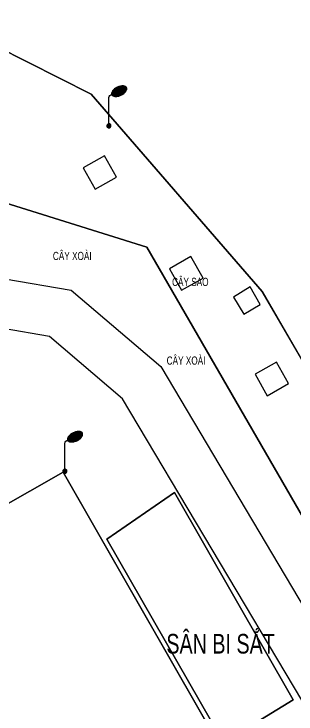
# Model space of a CAD drawing. Header units: millimetres. Extents: x 100 to 288, y -65 to 177.
# Drawn here: x 174.55 to 175.37, y 165.577 to 167.613 of the extents above; entities that cross this region are included whole.
import ezdxf

# ---------------------------------------------------------------- set-up
doc = ezdxf.new("R2010")
doc.units = ezdxf.units.MM
doc.header["$LTSCALE"] = 0.3
doc.header["$MEASUREMENT"] = 0
doc.layers.add('HATCH1', color=8, linetype='CONTINUOUS')
doc.layers.add('Ky hieu', color=7, linetype='CONTINUOUS')
doc.styles.add('DIM', font='VAVON.TTF')
doc.linetypes.add('FENCELINE2', pattern='A,0.25,-0.1,[132,ltypeshp.shx,S=0.1,R=0,X=-0.1,Y=0],-0.1,1', length=1.45)

# ---------------------------------------------------------------- blocks, each defined once
blk = doc.blocks.new('Cot den')
at = {"layer": 'Ky hieu', "color": 5, "linetype": 'Continuous'}
for p, q in [((474186.126, 1112245.228), (474186.193, 1112245.255)), ((474185.965, 1112245.026), (474185.991, 1112245.093)), ((474185.965, 1112242.67), (474185.965, 1112245.026)), ((474185.991, 1112245.093), (474186.045, 1112245.174)), ((474186.045, 1112245.174), (474186.126, 1112245.228))]:
    blk.add_line(p, q, dxfattribs=at)
mesh = blk.add_polyface(dxfattribs=at)
corners = [(474186.293, 1112245.159), (474186.24, 1112245.199), (474186.324, 1112245.147), (474186.222, 1112245.225), (474186.388, 1112245.122), (474186.202, 1112245.255), (474186.426, 1112245.115), (474186.192, 1112245.289), (474186.489, 1112245.105), (474186.184, 1112245.319), (474186.528, 1112245.105), (474186.186, 1112245.362), (474186.599, 1112245.106), (474186.187, 1112245.386), (474186.631, 1112245.111), (474186.204, 1112245.434), (474186.707, 1112245.122), (474186.22, 1112245.483), (474186.772, 1112245.14), (474186.246, 1112245.526), (474186.839, 1112245.159), (474186.272, 1112245.571), (474186.898, 1112245.183), (474186.31, 1112245.616), (474186.965, 1112245.21), (474186.343, 1112245.654), (474187.016, 1112245.237), (474186.397, 1112245.701), (474187.086, 1112245.274), (474186.425, 1112245.727), (474187.119, 1112245.297), (474186.505, 1112245.781), (474187.199, 1112245.351), (474186.538, 1112245.804), (474187.227, 1112245.377), (474186.608, 1112245.841), (474187.281, 1112245.424), (474186.658, 1112245.868), (474187.313, 1112245.462), (474186.726, 1112245.896), (474187.352, 1112245.507), (474186.785, 1112245.919), (474187.378, 1112245.552), (474186.851, 1112245.938), (474187.404, 1112245.595), (474186.917, 1112245.956), (474187.42, 1112245.644), (474186.993, 1112245.967), (474187.436, 1112245.692), (474187.025, 1112245.972), (474187.438, 1112245.716), (474187.095, 1112245.973), (474187.44, 1112245.759), (474187.135, 1112245.973), (474187.432, 1112245.789), (474187.422, 1112245.824), (474187.197, 1112245.963), (474187.422, 1112245.824), (474187.401, 1112245.854), (474187.235, 1112245.956), (474187.384, 1112245.879), (474187.3, 1112245.931), (474187.331, 1112245.919)]
mesh.append_faces([[corners[k] for k in face] for face in [(0, 0, 2, 1), (1, 2, 4, 3), (3, 4, 6, 5), (5, 6, 8, 7), (7, 8, 10, 9), (9, 10, 12, 11), (11, 12, 14, 13), (13, 14, 16, 15), (15, 16, 18, 17), (17, 18, 20, 19), (19, 20, 22, 21), (21, 22, 24, 23), (23, 24, 26, 25), (25, 26, 28, 27), (27, 28, 30, 29), (29, 30, 32, 31), (31, 32, 34, 33), (33, 34, 36, 35), (35, 36, 38, 37), (37, 38, 40, 39), (39, 40, 42, 41), (41, 42, 44, 43), (43, 44, 46, 45), (45, 46, 48, 47), (47, 48, 50, 49), (49, 50, 52, 51), (51, 52, 54, 53), (53, 54, 57, 56), (56, 55, 58, 59), (59, 58, 60, 61), (61, 60, 62, 62)]], dxfattribs={"vtx0": -1, "vtx2": -1, "color": 5})
mesh = blk.add_polyface(dxfattribs=at)
corners = [(474185.872, 1112242.529), (474185.856, 1112242.542), (474185.903, 1112242.513), (474185.846, 1112242.551), (474185.909, 1112242.511), (474185.832, 1112242.567), (474185.934, 1112242.504), (474185.824, 1112242.577), (474185.943, 1112242.503), (474185.815, 1112242.594), (474185.965, 1112242.501), (474185.808, 1112242.608), (474185.978, 1112242.502), (474185.804, 1112242.623), (474185.995, 1112242.504), (474185.799, 1112242.639), (474186.01, 1112242.508), (474185.798, 1112242.655), (474186.026, 1112242.513), (474185.796, 1112242.67), (474186.039, 1112242.519), (474185.796, 1112242.67), (474186.057, 1112242.529), (474185.798, 1112242.689), (474186.065, 1112242.535), (474185.799, 1112242.7), (474186.084, 1112242.551), (474185.806, 1112242.723), (474186.089, 1112242.557), (474185.808, 1112242.732), (474186.105, 1112242.577), (474185.82, 1112242.754), (474186.109, 1112242.585), (474185.824, 1112242.762), (474186.121, 1112242.608), (474185.84, 1112242.782), (474186.123, 1112242.616), (474185.846, 1112242.789), (474186.13, 1112242.639), (474185.864, 1112242.804), (474186.131, 1112242.65), (474185.872, 1112242.81), (474186.133, 1112242.67), (474185.89, 1112242.82), (474186.131, 1112242.684), (474185.903, 1112242.826), (474186.13, 1112242.7), (474185.919, 1112242.831), (474186.125, 1112242.716), (474185.934, 1112242.835), (474186.121, 1112242.732), (474185.951, 1112242.837), (474186.114, 1112242.745), (474185.965, 1112242.838), (474186.105, 1112242.762), (474185.986, 1112242.836), (474186.097, 1112242.772), (474185.995, 1112242.835), (474186.084, 1112242.789), (474186.02, 1112242.828), (474186.073, 1112242.797), (474186.026, 1112242.826), (474186.057, 1112242.81)]
mesh.append_faces([[corners[k] for k in face] for face in [(0, 0, 2, 1), (1, 2, 4, 3), (3, 4, 6, 5), (5, 6, 8, 7), (7, 8, 10, 9), (9, 10, 12, 11), (11, 12, 14, 13), (13, 14, 16, 15), (15, 16, 18, 17), (17, 18, 20, 19), (21, 20, 22, 23), (23, 22, 24, 25), (25, 24, 26, 27), (27, 26, 28, 29), (29, 28, 30, 31), (31, 30, 32, 33), (33, 32, 34, 35), (35, 34, 36, 37), (37, 36, 38, 39), (39, 38, 40, 41), (41, 40, 42, 43), (43, 42, 44, 45), (45, 44, 46, 47), (47, 46, 48, 49), (49, 48, 50, 51), (51, 50, 52, 53), (53, 52, 54, 55), (55, 54, 56, 57), (57, 56, 58, 59), (59, 58, 60, 61), (61, 60, 62, 62)]], dxfattribs={"vtx0": -1, "vtx2": -1, "color": 5})

msp = doc.modelspace()

# ---------------------------------------------------------------- linework, layer by layer
at = {"layer": 'HATCH1', "ltscale": 5}
msp.add_lwpolyline([(174.31318, 167.61278), (174.77478, 167.37929), (175.27219, 166.80534), (178.79187, 160.72247), (178.71484, 160.47933), (178.70212, 160.09333), (178.55606, 160.67151), (174.93688, 166.93495), (174.2508, 167.14866), (173.10565, 166.26143), (172.98843, 166.4601, -0.2952529), (172.99356, 166.58479), (174.31318, 167.61278), (174.77478, 167.37929)], format="xyb", close=True, dxfattribs=at)
at = {"layer": 'HATCH1'}
for points in [[(175.77432, 165.94446), (175.27219, 166.80534), (174.77478, 167.37929), (174.31318, 167.61278), (174.00762, 167.37062), (172.99356, 166.58479), (172.97468, 166.52615), (172.98843, 166.4601), (173.10565, 166.26143), (173.23863, 166.13917), (174.10727, 166.71004), (174.32652, 166.82239), (174.52376, 166.84222), (174.71641, 166.80935), (174.97684, 166.58739), (175.51042, 165.69026)], [(175.38755, 165.61738), (174.86616, 166.49402), (174.65365, 166.67514), (174.5188, 166.69815), (174.36766, 166.68295), (174.18379, 166.58872), (173.36286, 166.04925), (174.98096, 163.30458), (174.52034, 163.02595), (173.11019, 165.49446), (172.96304, 165.70089), (170.61274, 163.83859)], [(174.82037, 166.08573), (175.15907, 165.49419), (175.36223, 165.61859), (175.01725, 166.2211), (174.82037, 166.08573)]]:
    msp.add_lwpolyline(points, dxfattribs=at)
at = {"layer": 'HATCH1', "ltscale": 5}
for points in [[(175.77432, 165.94446), (175.27219, 166.80534), (174.77478, 167.37929), (174.31318, 167.61278), (174.00762, 167.37062), (172.99356, 166.58479), (172.97468, 166.52615), (172.98843, 166.4601), (173.10565, 166.26143), (173.23863, 166.13917), (174.10727, 166.71004), (174.32652, 166.82239), (174.52376, 166.84222), (174.71641, 166.80935), (174.97684, 166.58739), (175.51042, 165.69026)], [(175.38755, 165.61738), (174.86616, 166.49402), (174.65365, 166.67514), (174.5188, 166.69815), (174.36766, 166.68295), (174.18379, 166.58872), (173.36286, 166.04925), (174.98096, 163.30458), (174.52034, 163.02595), (173.11019, 165.49446), (172.96304, 165.70089), (170.61274, 163.83859)], [(173.63257, 165.67676), (174.6929, 166.2801), (175.16415, 165.45708), (175.70332, 164.51541), (174.64298, 163.91207), (173.63257, 165.67676)]]:
    msp.add_lwpolyline(points, dxfattribs=at)
at = {"layer": 'HATCH1', "elevation": -0.00001}
msp.add_lwpolyline([(174.78622, 167.10293), (174.84845, 167.13798), (174.81339, 167.20022), (174.75116, 167.16516)], close=True, dxfattribs=at)
at = {"layer": 'HATCH1', "linetype": 'FENCELINE2', "ltscale": 2}
msp.add_lwpolyline([(173.10565, 166.26143), (174.2508, 167.14866), (174.93688, 166.93495), (178.55606, 160.67151)], dxfattribs=at)
at = {"layer": 'HATCH1'}
for points in [[(175.03772, 166.80978), (175.09995, 166.84483), (175.06489, 166.90707), (175.00266, 166.87201)], [(175.21837, 166.74023), (175.26635, 166.76787), (175.23676, 166.81906), (175.18903, 166.7893)], [(175.28648, 166.50276), (175.34872, 166.53782), (175.31366, 166.60005), (175.25143, 166.565)]]:
    msp.add_lwpolyline(points, close=True, dxfattribs=at)
at = {"layer": 'HATCH1', "linetype": 'FENCELINE2'}
msp.add_lwpolyline([(174.64298, 163.91207), (175.70332, 164.51541), (174.69291, 166.2801), (173.63257, 165.67676), (174.64298, 163.91207)], dxfattribs=at)
at = {"layer": 'HATCH1', "ltscale": 5}
msp.add_lwpolyline([(174.82037, 166.08573), (175.01725, 166.2211), (175.36223, 165.61859), (175.15907, 165.49419)], close=True, dxfattribs=at)

# ---------------------------------------------------------------- block references
at = {"layer": 'HATCH1', "xscale": 0.03504980631987564, "yscale": 0.03504980634066612, "zscale": 0.03504980631809729}
for p in [(-16445.2998, -38816.60249), (-16445.42796, -38817.60734)]:
    msp.add_blockref('Cot den', p, dxfattribs=at)

# ---------------------------------------------------------------- texts
at = {"layer": 'HATCH1', "style": 'DIM', "width": 0.75}
for s, height, p in [('CAÂY XOAØI', 0.02381, (174.66336, 166.89718)), ('CAÂY SAO', 0.02381, (175.00997, 166.82174)), ('CAÂY XOAØI', 0.02381, (174.99427, 166.59295)), ('SAÂN BI SAÉT', 0.0571431, (174.99335, 165.75273))]:
    msp.add_text(s, height=height, dxfattribs=at).set_placement(p)

doc.saveas('drawing.dxf')
